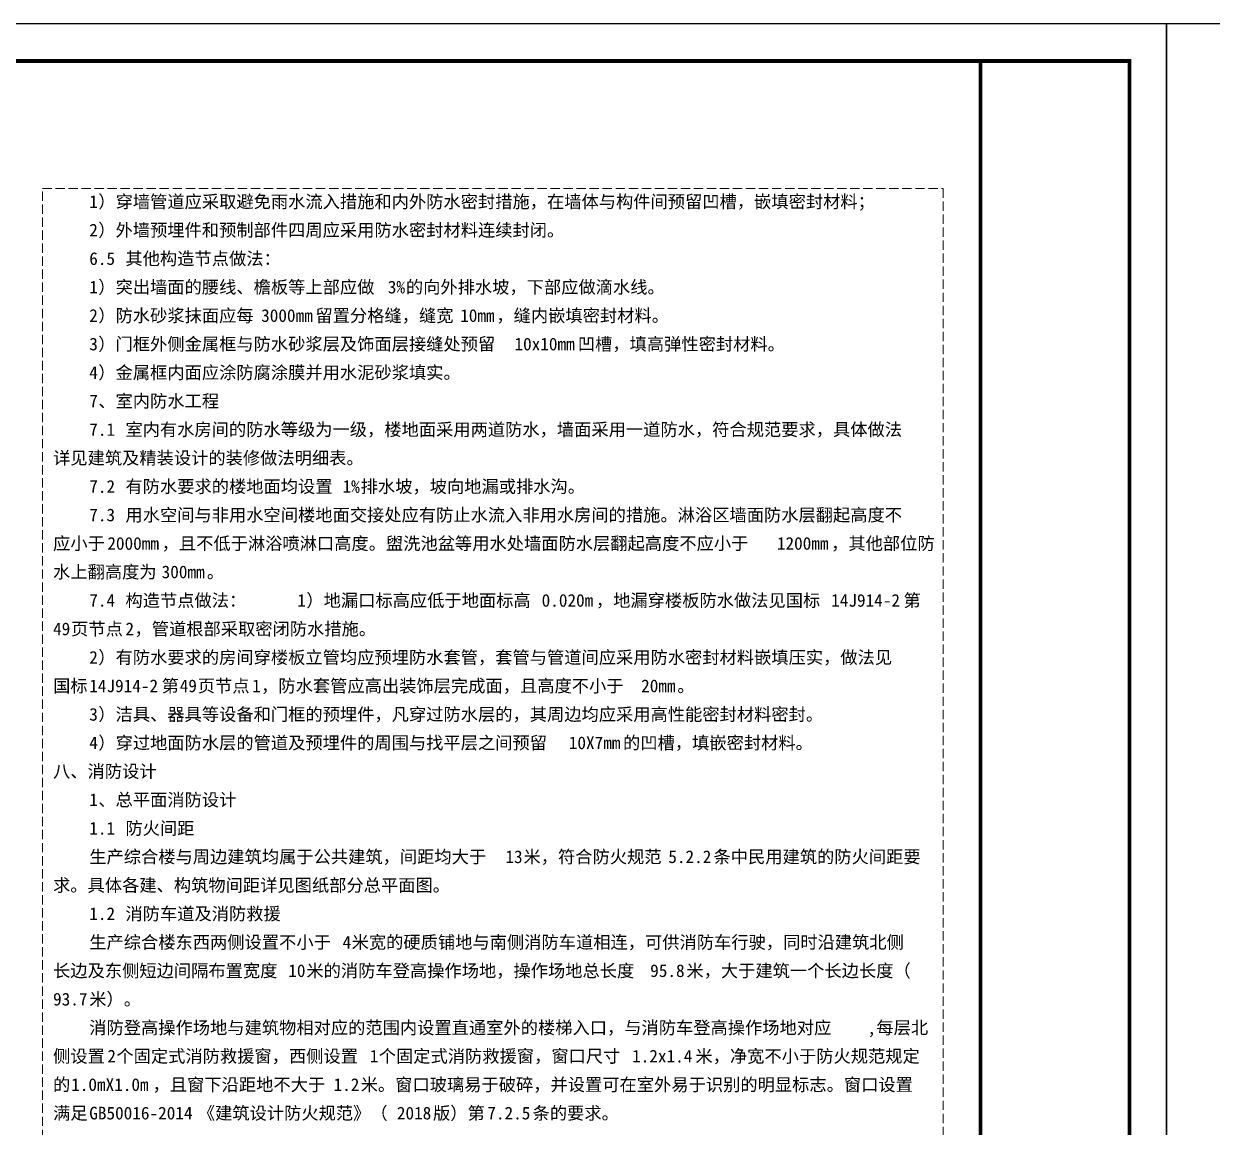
# Model space of a CAD drawing. Extents: x 1109697 to 1467097, y -139975 to 53891.
# Drawn here: x 1247197 to 1279122, y -44354 to -14719 of the extents above; entities that cross this region are included whole.
import ezdxf

# ---------------------------------------------------------------- set-up
doc = ezdxf.new("R2010")
doc.units = 0
doc.header["$LTSCALE"] = 1000
doc.header["$MEASUREMENT"] = 0
doc.linetypes.add('DASH', pattern=[0.35, 0.25, -0.1])
doc.layers.add('PUB_TEXT', color=7, linetype='Continuous')
doc.layers.add('PUB_TITLE', color=4, linetype='Continuous')
doc.layers.add('不打印线', color=254, linetype='DASH', lineweight=0, plot=False)
doc.styles.add('ST', font='')
doc.styles.get('ST').set_extended_font_data('NSimSun')

msp = doc.modelspace()

# ---------------------------------------------------------------- linework, layer by layer
at = {"layer": 'PUB_TITLE'}
for points in [[(1193797, -74119), (1277897, -74119), (1277897, -14719), (1193797, -14719)], [(1277897, -74119), (1361997, -74119), (1361997, -14719), (1277897, -14719)]]:
    msp.add_lwpolyline(points, close=True, dxfattribs=at)
at = {"layer": 'PUB_TITLE', "const_width": 100}
msp.add_lwpolyline([(1196297, -73119), (1276897, -73119), (1276897, -15719), (1196297, -15719)], close=True, dxfattribs=at)
msp.add_lwpolyline([(1272897, -15719), (1272897, -73119)], dxfattribs=at)
at = {"layer": '不打印线'}
msp.add_lwpolyline([(1247697, -19141), (1271897, -19141), (1271897, -71971), (1247697, -71971)], close=True, dxfattribs=at)

# ---------------------------------------------------------------- texts
at = {"layer": 'PUB_TEXT', "style": 'ST'}
for s, height, p in [('1', 340, (1248956, -19665)), ('）穿墙管道应采取避免雨水流入措施和内外防水密封措施，在墙体与构件间预留凹槽，嵌填密封材料；', 339.87, (1249199, -19665)), ('2', 340, (1248956, -20430)), ('）外墙预埋件和预制部件四周应采用防水密封材料连续封闭。', 339.87, (1249199, -20430)), ('6.5', 339.9, (1248956, -21195)), ('其他构造节点做法：', 339.9, (1249928, -21195)), ('1', 340, (1248956, -21960)), ('）突出墙面的腰线、檐板等上部应做', 339.87, (1249199, -21960)), ('3%', 339.9, (1256976, -21960)), ('的向外排水坡，下部应做滴水线。', 339.87, (1257462, -21960)), ('）防水砂浆抹面应每', 339.9, (1249199, -22725)), ('留置分格缝，缝宽', 339.9, (1255032, -22725)), ('，缝内嵌填密封材料。', 339.9, (1259892, -22725)), ('2', 340, (1248956, -22725)), ('3000mm', 339.9, (1253573, -22725)), ('10mm', 339.9, (1258920, -22725)), ('3', 340, (1248956, -23490)), ('）门框外侧金属框与防水砂浆层及饰面层接缝处预留', 339.87, (1249199, -23490)), ('10x10mm', 339.9, (1260378, -23490)), ('凹槽，填高弹性密封材料。', 339.87, (1262080, -23490)), ('4', 340, (1248956, -24255)), ('）金属框内面应涂防腐涂膜并用水泥砂浆填实。', 339.87, (1249199, -24255)), ('7', 340, (1248956, -25020)), ('、室内防水工程', 339.9, (1249199, -25020)), ('7.1', 339.9, (1248956, -25785)), ('室内有水房间的防水等级为一级，楼地面采用两道防水，墙面采用一道防水，符合规范要求，具体做法', 339.87, (1249928, -25785)), ('详见建筑及精装设计的装修做法明细表。', 339.87, (1247984, -26550)), ('7.2', 339.9, (1248956, -27315)), ('有防水要求的楼地面均设置', 339.87, (1249928, -27315)), ('1%', 339.9, (1255761, -27315)), ('排水坡，坡向地漏或排水沟。', 339.87, (1256247, -27315)), ('7.3', 339.9, (1248956, -28080)), ('用水空间与非用水空间楼地面交接处应有防止水流入非用水房间的措施。淋浴区墙面防水层翻起高度不', 339.87, (1249928, -28080)), ('应小于', 339.9, (1247984, -28845)), ('2000mm', 339.9, (1249442, -28845)), ('，且不低于淋浴喷淋口高度。盥洗池盆等用水处墙面防水层翻起高度不应小于', 339.87, (1250900, -28845)), ('1200mm', 339.9, (1267427, -28845)), ('，其他部位防', 339.9, (1268885, -28845)), ('水上翻高度为', 339.9, (1247984, -29610)), ('300mm', 339.9, (1250900, -29610)), ('。', 340, (1252115, -29610)), ('构造节点做法：', 339.9, (1249928, -30375)), ('）地漏口标高应低于地面标高', 339.87, (1254789, -30375)), ('，地漏穿楼板防水做法见国标', 339.87, (1262566, -30375)), ('第', 340, (1270829, -30375)), ('7.4', 339.9, (1248956, -30375)), ('1', 340, (1254546, -30375)), ('0.020m', 339.9, (1261108, -30375)), ('14J914-2', 339.9, (1268885, -30375)), ('49', 339.9, (1247984, -31140)), ('页节点', 339.9, (1248470, -31140)), ('2', 340, (1249928, -31140)), ('，管道根部采取密闭防水措施。', 339.87, (1250171, -31140)), ('2', 340, (1248956, -31905)), ('）有防水要求的房间穿楼板立管均应预埋防水套管，套管与管道间应采用防水密封材料嵌填压实，做法见', 339.87, (1249199, -31905)), ('国标', 339.9, (1247984, -32670)), ('14J914-2', 339.9, (1248956, -32670)), ('第', 340, (1250900, -32670)), ('49', 339.9, (1251386, -32670)), ('页节点', 339.9, (1251872, -32670)), ('1', 340, (1253330, -32670)), ('，防水套管应高出装饰层完成面，且高度不小于', 339.87, (1253573, -32670)), ('20mm', 339.9, (1263781, -32670)), ('。', 340, (1264753, -32670)), ('3', 340, (1248956, -33435)), ('）洁具、器具等设备和门框的预埋件，凡穿过防水层的，其周边均应采用高性能密封材料密封。', 339.87, (1249199, -33435)), ('）穿过地面防水层的管道及预埋件的周围与找平层之间预留', 339.87, (1249199, -34200)), ('的凹槽，填嵌密封材料。', 339.87, (1263295, -34200)), ('4', 340, (1248956, -34200)), ('10X7mm', 339.9, (1261837, -34200)), ('八、消防设计', 339.9, (1247984, -34965)), ('1', 340, (1248956, -35730)), ('、总平面消防设计', 339.9, (1249199, -35730)), ('1.1', 339.9, (1248956, -36495)), ('防火间距', 339.9, (1249928, -36495)), ('生产综合楼与周边建筑均属于公共建筑，间距均大于', 339.87, (1248956, -37260)), ('13', 339.9, (1260135, -37260)), ('米，符合防火规范', 339.9, (1260621, -37260)), ('5.2.2', 339.9, (1264510, -37260)), ('条中民用建筑的防火间距要', 339.87, (1265725, -37260)), ('求。具体各建、构筑物间距详见图纸部分总平面图。', 339.87, (1247984, -38025)), ('1.2', 339.9, (1248956, -38790)), ('消防车道及消防救援', 339.9, (1249928, -38790)), ('生产综合楼东西两侧设置不小于', 339.87, (1248956, -39555)), ('4', 340, (1255761, -39555)), ('米宽的硬质铺地与南侧消防车道相连，可供消防车行驶，同时沿建筑北侧', 339.87, (1256004, -39555)), ('长边及东侧短边间隔布置宽度', 339.87, (1247984, -40320)), ('10', 339.9, (1254302, -40320)), ('米的消防车登高操作场地，操作场地总长度', 339.87, (1254789, -40320)), ('95.8', 339.9, (1264024, -40320)), ('米，大于建筑一个长边长度（', 339.87, (1264996, -40320)), ('93.7', 339.9, (1247984, -41085)), ('米）。', 339.9, (1248956, -41085)), ('消防登高操作场地与建筑物相对应的范围内设置直通室外的楼梯入口，与消防车登高操作场地对应', 339.87, (1248956, -41850)), ('每层北', 339.9, (1270100, -41850)), (',', 340, (1269857, -41850)), ('侧设置', 339.9, (1247984, -42615)), ('2', 340, (1249442, -42615)), ('个固定式消防救援窗，西侧设置', 339.87, (1249685, -42615)), ('1', 340, (1256490, -42615)), ('个固定式消防救援窗，窗口尺寸', 339.87, (1256733, -42615)), ('1.2x1.4', 339.9, (1263538, -42615)), ('米，净宽不小于防火规范规定', 339.87, (1265239, -42615)), ('的', 340, (1247984, -43380)), ('1.0mX1.0m', 339.9, (1248470, -43380)), ('，且窗下沿距地不大于', 339.9, (1250657, -43380)), ('1.2', 339.9, (1255518, -43380)), ('米。窗口玻璃易于破碎，并设置可在室外易于识别的明显标志。窗口设置', 339.87, (1256247, -43380)), ('满足', 339.9, (1247984, -44145)), ('GB50016-2014', 339.87, (1248956, -44145)), ('《建筑设计防火规范》（', 339.87, (1251872, -44145)), ('2018', 339.9, (1257219, -44145)), ('版）第', 339.9, (1258191, -44145)), ('7.2.5', 339.9, (1259649, -44145)), ('条的要求。', 339.9, (1260865, -44145))]:
    msp.add_text(s, height=height, dxfattribs=at).set_placement(p)

doc.saveas('drawing.dxf')
